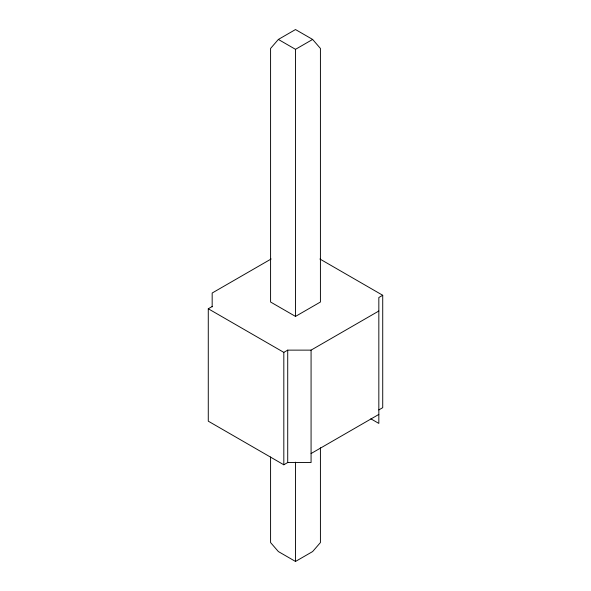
<?xml version="1.0" encoding="UTF-8"?>
<svg xmlns="http://www.w3.org/2000/svg" width="591" height="591" viewBox="0 0 591 591"><rect width="100%" height="100%" fill="white"/><g stroke="black" fill="none" stroke-linecap="round" stroke-linejoin="round"><path stroke-width="0.89" d="M278.368 39.442L270.582 48.432L270.582 302.023L295.5 316.407L320.418 302.023L320.418 48.432L312.632 39.442L295.5 29.55L278.368 39.442L295.5 49.334L312.632 39.442M271.158 258.976L212.169 293.025L212.169 306.877M378.831 311.014L311.073 350.131L311.073 462.531L287.714 462.531L283.82 464.785L208.276 421.169L208.276 308.761L212.169 306.515M208.276 308.761L283.82 352.376L287.714 350.131L311.073 350.131M378.831 409.925L382.724 407.679L382.724 295.278L378.831 297.524L378.831 423.415L370.853 418.812M311.073 453.541L378.831 414.424M270.582 456.976L270.582 542.568L278.368 551.558L295.5 561.45L312.632 551.558L320.418 542.568L320.418 447.771M319.901 259.006L382.724 295.278M295.5 49.334L295.5 316.407M295.5 462.155L295.5 561.45M287.714 350.131L287.714 462.531M283.82 352.376L283.82 464.785"/></g></svg>
